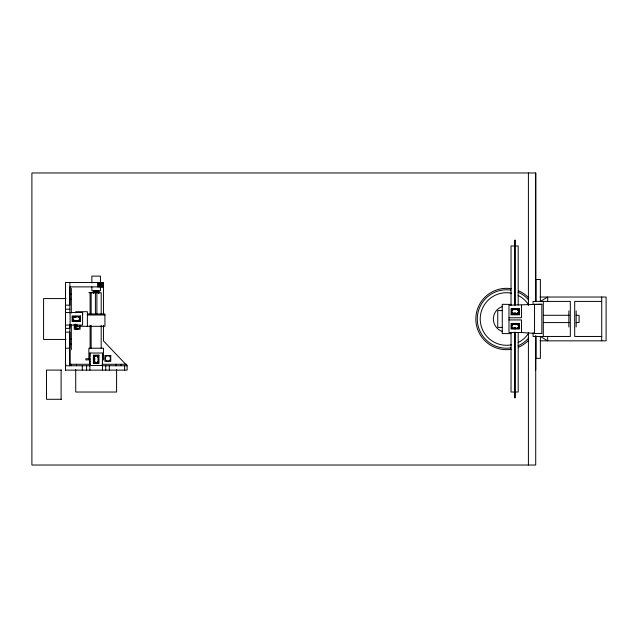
<?xml version="1.0" encoding="UTF-8"?>
<svg xmlns="http://www.w3.org/2000/svg" width="638" height="638" viewBox="0 0 638 638"><rect width="100%" height="100%" fill="white"/><g stroke="black" fill="none" stroke-linecap="round" stroke-linejoin="round"><path stroke-width="0.96" d="M103.46 325.332L103.46 340.915L127.114 365.741L127.114 370.12L65.491 370.12L65.491 282.498L103.46 282.498L103.46 314.63M69.869 349.425L69.869 365.741L69.869 332.151L65.491 332.151M69.869 324.271L69.869 348.212L65.491 348.212M69.869 312.851L69.869 286.885L103.46 286.885M82.589 315.419L82.589 312.5L65.491 312.5M89.894 365.741L89.894 361.69M89.894 356.937L89.894 353.021L102.447 353.021L102.447 370.12M102.447 361.682L102.447 365.741L127.114 365.741M102.447 356.937L102.447 353.021M535.713 370.088L535.713 358.229M535.713 279.611L535.713 172.97L31.9 172.97L31.9 465.03L535.713 465.03L535.713 335.444M528.408 340.453L527.634 341.226A30.664 30.664 0 0 1 518.598 347.184M534.54 304.238L534.54 333.451L521.477 332.502L508.972 332.502L508.972 305.187L541.845 304.238L541.845 333.53M514.683 245.981L511.03 245.981L511.03 305.315M515.265 245.981L518.192 245.981L518.192 305.044M88.865 292.722L101.195 292.722L101.195 314.526M69.869 294.277L71.328 294.277M539.987 297.029L606.1 297.029L606.1 340.836L539.987 340.836M65.977 298.576L43.583 298.576L43.583 339.44L65.977 339.44M69.869 299.294L71.328 299.294M601.722 301.407L574.702 301.407L574.702 336.457L601.722 336.457M511.03 304.398L502.273 304.334L502.273 333.602L511.03 333.602M534.54 304.326L541.845 304.326M65.491 305.131L69.869 305.131L69.869 282.498M65.491 309.199L69.869 309.199M502.489 310.594L497.744 310.594L497.744 327.39L502.489 327.39M87.39 313.984L104.919 313.984L104.919 326.313L75.707 326.313M510.894 314.829L519.547 314.829M87.39 315.012L104.919 314.997M543.616 315.284L569.232 315.284M576.13 315.284L579.081 315.284L579.081 322.581L576.13 322.581M508.972 317.748L521.477 317.748L521.477 305.187M508.972 319.941L521.477 319.941L521.477 332.502M543.616 322.581L569.232 322.581M65.491 325.061L82.589 325.061L82.589 312.5M65.491 328.363L69.869 328.363L69.869 325.061M534.54 333.53L541.845 333.451M69.869 338.906L71.328 338.906M69.869 338.762L71.328 338.762M69.869 343.994L71.328 343.994M90.149 358.731L85.843 358.731L85.843 359.896L90.381 359.896M93.379 358.731L95.022 358.731M93.292 359.896L95.022 359.896M102.495 359.896L103.468 359.896L103.468 348.212L88.865 348.212L88.865 358.923M89.599 361.355L90.476 361.355M93.579 361.355L94.328 361.355M65.531 364.274L65.953 364.274M69.678 364.274L90.644 364.274M102.056 364.274L126.81 364.274M89.894 365.518L102.447 365.518M65.491 365.741L89.998 365.741M61.439 370.088L46.502 370.088L46.502 399.292L61.439 399.292M514.683 392.019L511.03 392.019L511.03 332.286M515.265 392.019L518.192 392.019L518.192 332.956M528.735 297.874L527.634 296.774A30.664 30.664 0 0 0 518.598 290.816M116.068 364.274L116.068 365.741M601.722 297.029L601.722 340.836M576.162 310.905L576.162 326.951M568.865 310.905L568.865 326.951M547.683 301.407L547.683 297.029L540.386 301.407L540.386 279.5L536.008 279.5L536.008 301.407M547.683 336.457L547.683 340.836L540.386 336.457L540.386 358.357L536.008 358.357L536.008 336.457M543.305 301.407L543.305 336.457M535.713 172.97L535.713 301.559M533.081 304.326L533.081 301.407L570.324 301.407L570.324 336.457L533.081 336.457L533.081 332.558M528.408 172.97L528.408 305.546M528.408 332.454L528.408 465.03M515.265 240.143L515.265 305.044M515.265 312.764L515.265 314.319M515.265 327.238L515.265 328.881M515.265 332.151L515.265 397.857M514.683 240.143L514.683 305.044M514.683 312.764L514.683 314.319M514.683 327.238L514.683 328.881M514.683 332.151L514.683 397.857M124.633 365.741L124.633 370.12M121.148 364.274L121.148 365.741M116.602 369.633L116.602 392.027L75.731 392.027L75.731 369.633M115.925 364.274L115.925 365.741M109.297 365.741L109.297 370.12M105.748 365.741L105.748 370.12M103.292 282.498L103.292 286.885M103.101 282.498L103.101 286.885M102.822 282.498L102.822 286.885M102.479 282.498L102.479 286.885M102.064 282.498L102.064 286.885M101.578 282.498L101.578 286.885M101.195 325.42L101.195 348.212M101.043 282.498L101.043 286.885M100.445 282.498L100.445 286.885M100.437 282.937L100.437 276.118L91.872 276.118L91.872 282.937M100.437 286.829L100.437 290.721L91.872 290.721L91.872 286.829M99.807 282.498L99.807 286.885M99.121 282.498L99.121 286.885M99.073 293.209L99.073 291.263L93.236 291.263L93.236 293.209M98.412 282.498L98.412 286.885M97.67 282.498L97.67 286.885M96.888 290.721L96.888 314.486M95.421 290.721L95.421 314.486M91.146 292.722L91.146 314.526M91.146 325.42L91.146 348.212M90.11 292.722L90.094 314.526M90.094 325.42L90.11 348.212M89.894 353.021L89.894 370.12M87.39 326.313L87.39 311.703L75.707 311.703L75.707 312.684M86.593 365.741L86.593 370.12M82.278 365.741L82.278 370.12M80.093 325.332L80.093 329.232L74.247 329.232L74.247 324.359M76.879 324.168L76.879 329.336L75.707 329.336L75.707 324.168M76.456 364.274L76.456 365.741M75.707 316.137L75.707 317.469M74.247 316.416L74.247 317.166M71.328 288.368L71.328 313.122M71.328 324.702L71.328 349.648M71.44 364.274L71.44 365.741M70.084 312.5L70.084 325.061M65.491 290.529L65.491 370.12M61.104 370.088L61.104 399.292M79.758 325.851A2.632 2.632 0 0 1 76.273 328.777A2.632 2.632 0 0 1 75.483 324.295M93.682 293.281A2.632 2.632 0 0 1 96.155 291.55M96.609 291.59A2.632 2.632 0 0 1 98.627 293.281M511.15 349.313A30.664 30.664 0 0 1 475.836 319A30.664 30.664 0 0 1 511.15 288.687M528.36 333.602A26.286 26.286 0 0 1 518.128 342.574M511.636 344.783A26.286 26.286 0 0 1 480.223 319A26.286 26.286 0 0 1 511.636 293.217M518.128 295.426A26.286 26.286 0 0 1 528.36 304.398M528.663 338.02A29.204 29.204 0 0 1 518.024 345.836M510.926 347.869A29.204 29.204 0 0 1 477.296 319A29.204 29.204 0 0 1 510.926 290.13M518.024 292.164A29.204 29.204 0 0 1 528.663 299.98M502.441 331.497A13.143 13.143 0 0 1 502.441 306.503M519.428 308.696L511.11 308.696L511.11 314.247L519.428 314.247L519.428 308.696M518.917 309.207L511.62 309.207L511.62 313.736L518.917 313.736L518.917 309.207M518.55 309.574L511.979 309.574L511.979 313.37L518.55 313.37L518.55 309.574M512.785 309.717L512.569 310.299L512.785 309.717M517.968 309.717L517.753 310.299L517.968 309.717M512.785 312.636L512.569 313.218L512.785 312.636M517.968 312.636L517.753 313.218L517.968 312.636M80.452 316.001L72.134 316.001L72.134 321.552L80.452 321.552L80.452 316.001M79.941 316.512L72.644 316.512L72.644 321.042L79.941 321.042L79.941 316.512M79.583 316.879L73.011 316.879L73.011 320.675L79.583 320.675L79.583 316.879M73.809 317.022L73.593 317.612L73.809 317.022M78.992 317.022L78.777 317.612L78.992 317.022M73.809 319.949L73.593 320.531L73.809 319.949M78.992 319.949L78.777 320.531L78.992 319.949M519.428 323.442L511.11 323.442L511.11 328.993L519.428 328.993L519.428 323.442M518.917 323.952L511.62 323.952L511.62 328.482L518.917 328.482L518.917 323.952M518.55 324.319L511.979 324.319L511.979 328.115L518.55 328.115L518.55 324.319M512.785 324.463L512.569 325.053L512.785 324.463M517.968 324.463L517.753 325.053L517.968 324.463M512.785 327.39L512.569 327.972L512.785 327.39M517.968 327.39L517.753 327.972L517.968 327.39M98.946 355.151L93.395 355.151L93.395 363.477L98.946 363.477L98.946 355.151M110.757 355.518L104.919 355.518L104.919 361.355L110.757 361.355L110.757 355.518M98.435 355.661L93.906 355.661L93.906 362.966L98.435 362.966L98.435 355.661M98.069 356.028L94.272 356.028L94.272 362.599L98.069 362.599L98.069 356.028M94.998 356.61L94.416 356.833L94.998 356.61M97.925 356.61L97.335 356.833L97.925 356.61M94.998 361.794L94.416 362.017L94.998 361.794M97.925 361.794L97.335 362.017L97.925 361.794M106.522 360.709A2.632 2.632 0 0 0 110.462 358.436A2.632 2.632 0 0 0 106.522 356.163A2.632 2.632 0 0 0 106.522 360.709"/></g></svg>
